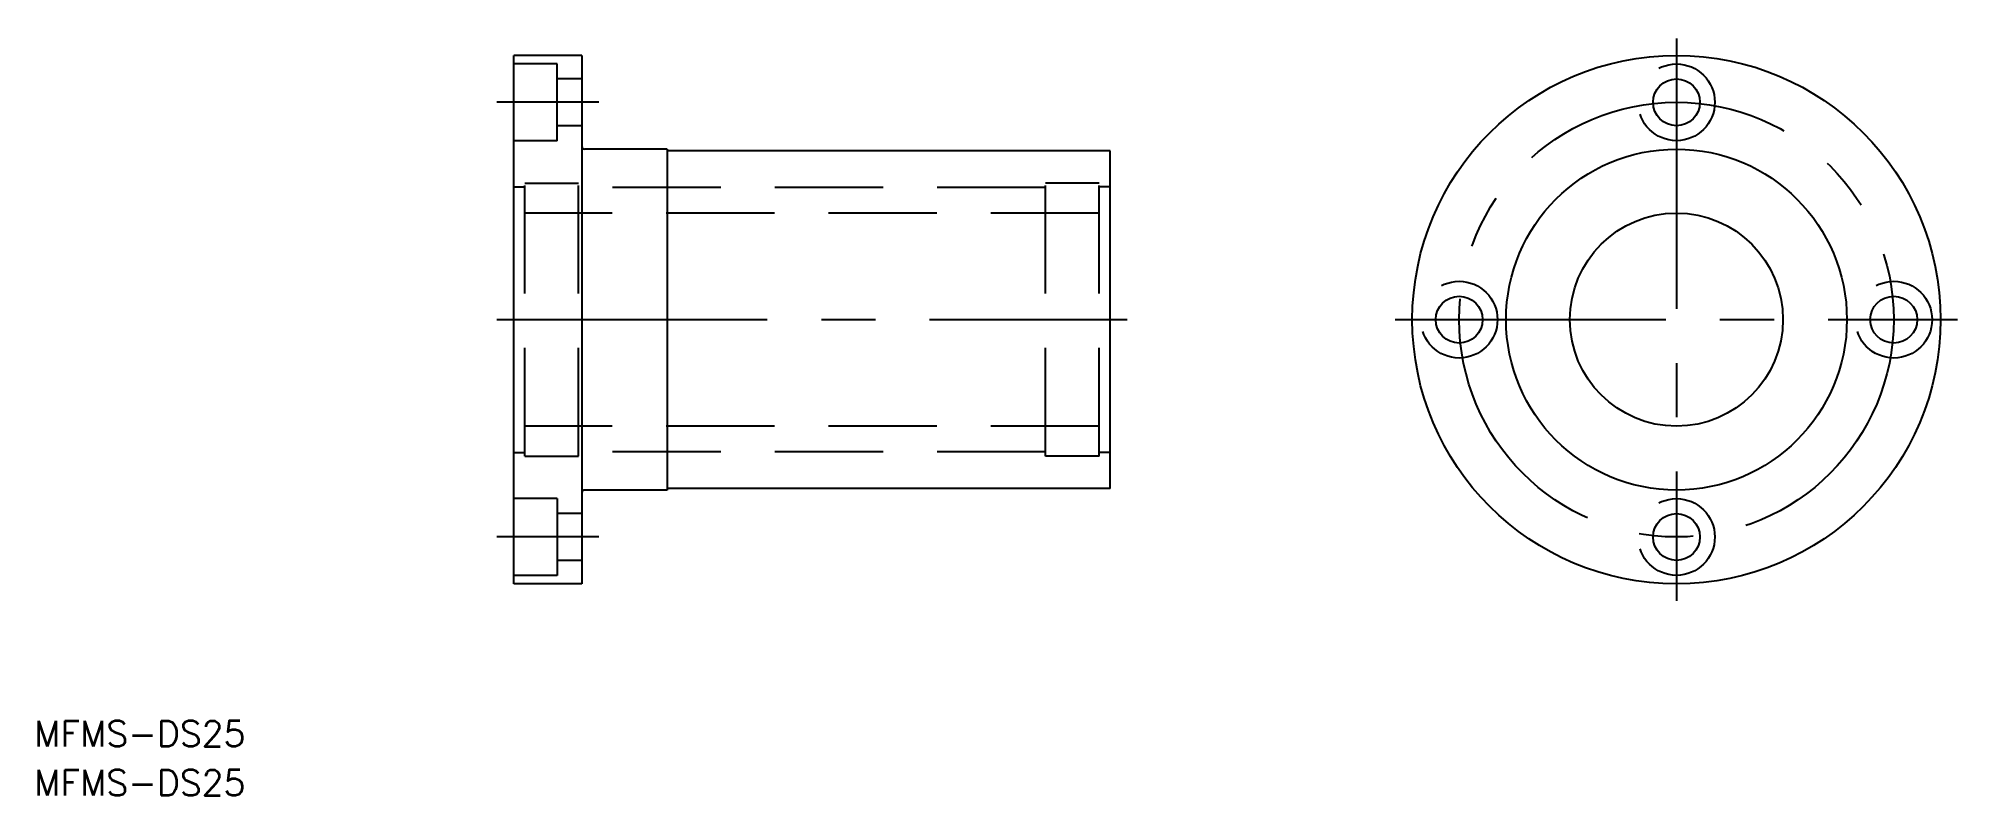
# Model space of a CAD drawing. Extents: x -56 to 169, y -56 to 33.
import ezdxf

# ---------------------------------------------------------------- set-up
doc = ezdxf.new("R2010")
doc.units = 0
doc.linetypes.add('CENTER', pattern=[50.8, 31.75, -6.35, 6.35, -6.35])
doc.linetypes.add('DASHED', pattern=[19.05, 12.7, -6.35])
doc.layers.get('0').update_dxf_attribs({"linetype": 'CONTINUOUS'})
doc.layers.add('CENTER', color=1, linetype='CENTER')
doc.styles.get("Standard").update_dxf_attribs({"font": 'txt.shx', "height": 3, "bigfont": 'bigfont.shx'})

msp = doc.modelspace()

# ---------------------------------------------------------------- linework, layer by layer
at = {"color": 7, "linetype": 'CONTINUOUS'}
for p, q in [((0, -31), (0, 31)), ((8, 31), (0, 31)), ((8, 31), (8, -31)), ((18, 20), (8.3, 20)), ((18, 20), (18, -20)), ((70, 19.8), (18, 19.8)), ((70, -19.8), (70, 19.8)), ((18, -20), (8.3, -20)), ((70, -19.8), (18, -19.8)), ((8, -31), (0, -31))]:
    msp.add_line(p, q, dxfattribs=at)
at = {"color": 3, "linetype": 'DASHED'}
for p, q in [((5.1, 30), (0, 30)), ((5.1, 21), (5.1, 30)), ((8, 28.25), (5.1, 28.25)), ((8, 22.75), (5.1, 22.75)), ((5.1, 21), (0, 21)), ((1.3, 16), (7.6, 16)), ((1.3, -16), (1.3, 16)), ((7.6, -16), (7.6, 16)), ((62.4, -16), (62.4, 16)), ((68.7, 16), (62.4, 16)), ((68.7, -16), (68.7, 16)), ((0, 15.6), (1.3, 15.6)), ((62.4, 15.5), (7.6, 15.5)), ((70, 15.6), (68.7, 15.6)), ((68.7, 12.5), (1.3, 12.5)), ((68.7, -12.5), (1.3, -12.5)), ((0, -15.6), (1.3, -15.6)), ((62.4, -15.5), (7.6, -15.5)), ((70, -15.6), (68.7, -15.6)), ((1.3, -16), (7.6, -16)), ((68.7, -16), (62.4, -16)), ((5.1, -21), (0, -21)), ((5.1, -21), (5.1, -30)), ((8, -22.75), (5.1, -22.75)), ((8, -28.25), (5.1, -28.25)), ((5.1, -30), (0, -30))]:
    msp.add_line(p, q, dxfattribs=at)
at = {"color": 7, "linetype": 'CONTINUOUS'}
for centre, radius in [((136.45, 0), 31), ((136.45, 25.5), 2.75), ((136.45, 0), 20), ((136.45, 0), 12.5), ((110.95, 0), 2.75), ((161.95, 0), 2.75), ((136.45, -25.5), 2.75)]:
    msp.add_circle(centre, radius, dxfattribs=at)
at = {"color": 3, "linetype": 'DASHED'}
for centre in [(136.45, 25.5), (110.95, 0), (161.95, 0), (136.45, -25.5)]:
    msp.add_circle(centre, 4.5, dxfattribs=at)
at = {"color": 7, "linetype": 'CONTINUOUS'}
for centre, start, end in [((8.3, 20.3), 180, 270), ((8.3, -20.3), 90, 180)]:
    msp.add_arc(centre, 0.3, start, end, dxfattribs=at)
at = {"layer": 'CENTER', "color": 1, "linetype": 'CENTER'}
for p, q in [((136.45, 33), (136.45, -33)), ((10, 25.5), (-2, 25.5)), ((-2, 0), (72, 0)), ((103.45, 0), (169.45, 0)), ((10, -25.5), (-2, -25.5))]:
    msp.add_line(p, q, dxfattribs=at)
msp.add_circle((136.45, 0), 25.5, dxfattribs=at)

# ---------------------------------------------------------------- texts
at = {"color": 7, "linetype": 'CONTINUOUS'}
for p in [(-56.3, -50.07), (-56.3, -55.84)]:
    msp.add_text('MFMS-DS25', height=3, dxfattribs=at).set_placement(p)

doc.saveas('drawing.dxf')
